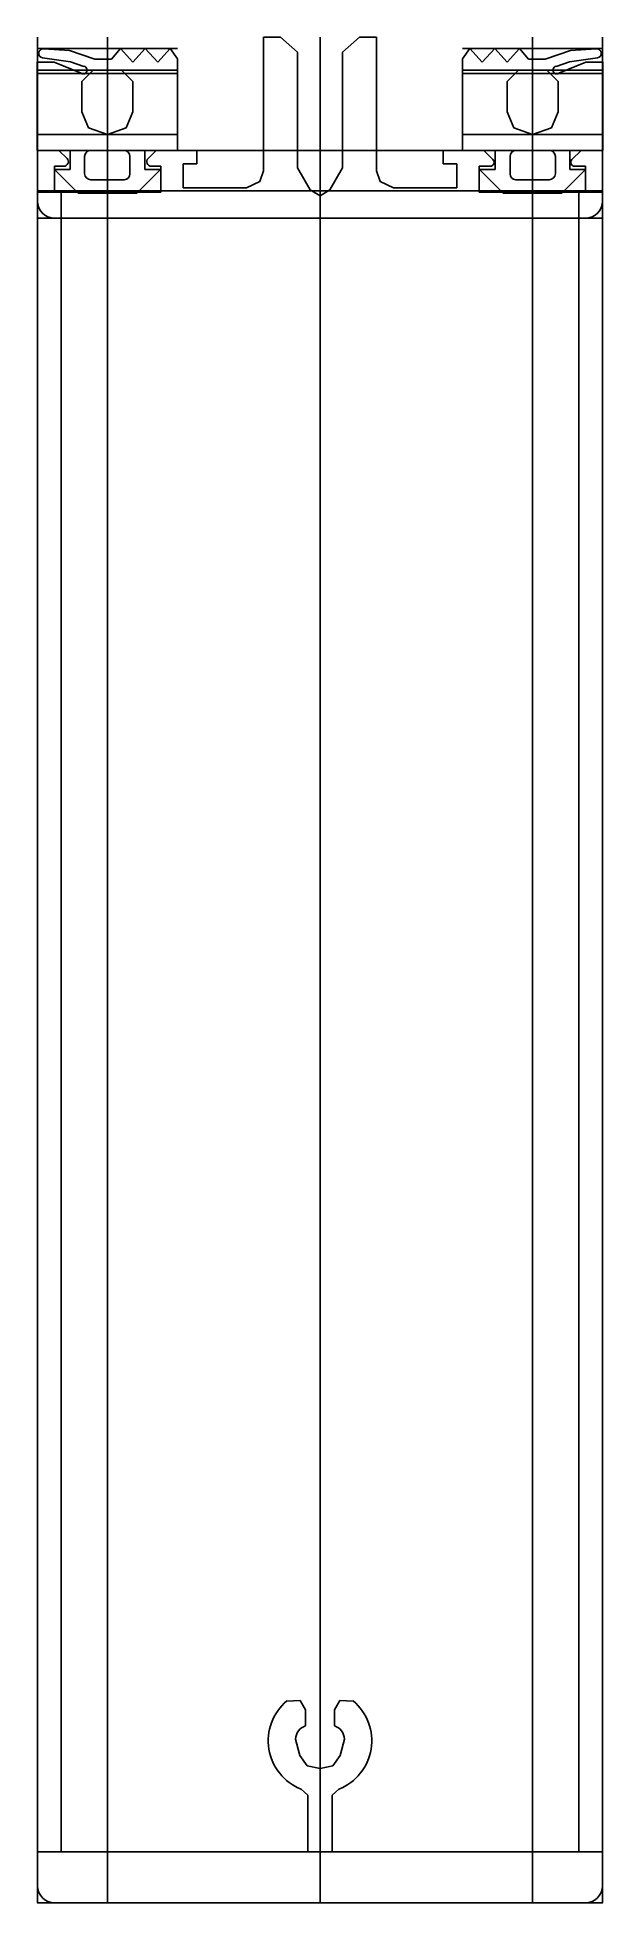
# Model space of a CAD drawing. Extents: x -25 to 25, y -149 to 16.
import ezdxf

# ---------------------------------------------------------------- set-up
doc = ezdxf.new("R2010")
doc.units = 0
doc.layers.get('0').update_dxf_attribs({"linetype": 'CONTINUOUS'})

msp = doc.modelspace()

# ---------------------------------------------------------------- linework, layer by layer
at = {"linetype": 'CONTINUOUS'}
for p, q in [((-25.02, 15), (-12.62, 15)), ((-12.62, 15), (-25.02, 15)), ((-25, -149), (-25, 16)), ((-22.18, 14.82), (-24.45, 14.99)), ((-18.82, 16), (-18.82, -149)), ((-18.82, 15), (-18.82, 2.2)), ((-18.82, 15), (-18.82, 12.79)), ((-18.8, 16), (-18.8, 0)), ((-17.67, 15), (-18.44, 14.06)), ((-16.56, 13.81), (-17.67, 15)), ((-15.46, 15), (-16.56, 13.81)), ((-14.34, 13.81), (-15.46, 15)), ((-13.26, 15), (-14.34, 13.81)), ((-12.62, 14.11), (-13.26, 15)), ((-3.5, 16), (-5, 16)), ((-5, 16), (-5, 4.2)), ((-5, 4.2), (-5, 16)), ((-5, 16), (-3.5, 16)), ((-2, 14.7), (-3.5, 16)), ((-3.5, 16), (-2, 14.7)), ((0, -149), (0, 16)), ((0, 0), (0, 16)), ((3.5, 16), (2, 14.7)), ((3.5, 16), (2, 14.7)), ((5, 16), (3.5, 16)), ((5, 16), (3.5, 16)), ((5, 4.2), (5, 16)), ((5, 4.2), (5, 16)), ((25.02, 15), (12.62, 15)), ((12.62, 15), (25.02, 15)), ((13.26, 15), (12.62, 14.11)), ((14.34, 13.81), (13.26, 15)), ((15.46, 15), (14.34, 13.81)), ((16.56, 13.81), (15.46, 15)), ((17.67, 15), (16.56, 13.81)), ((18.44, 14.06), (17.67, 15)), ((18.8, 0), (18.8, 16)), ((18.82, -149), (18.82, 16)), ((18.82, 15), (18.82, 2.2)), ((18.82, 15), (18.82, 12.79)), ((24.45, 14.99), (22.18, 14.82)), ((25, -149), (25, 16)), ((-23.53, 13.8), (-25.02, 13.8)), ((-25.02, 13.8), (-25.02, 12.79)), ((-24.57, 14.18), (-22.07, 13.82)), ((-21.14, 12.82), (-23.53, 13.8)), ((-19.93, 14.06), (-22.18, 14.82)), ((-22.07, 13.82), (-20.91, 13.43)), ((-18.44, 14.06), (-19.93, 14.06)), ((-12.62, 12.79), (-12.62, 14.11)), ((-2, 4.45), (-2, 14.7)), ((-2, 14.7), (-2, 4.45)), ((2, 14.7), (2, 4.45)), ((2, 14.7), (2, 4.45)), ((12.62, 14.11), (12.62, 12.79)), ((19.93, 14.06), (18.44, 14.06)), ((22.18, 14.82), (19.93, 14.06)), ((20.91, 13.43), (22.07, 13.82)), ((23.53, 13.8), (21.14, 12.82)), ((22.07, 13.82), (24.57, 14.18)), ((25.02, 13.8), (23.53, 13.8)), ((25.02, 12.79), (25.02, 13.8)), ((-12.62, 13.1), (-25.02, 13.1)), ((-12.62, 12.79), (-25.02, 12.79)), ((-12.62, 12.79), (-25.02, 12.79)), ((-25.02, 12.79), (-25.02, 6)), ((-12.62, 12.79), (-25.02, 12.79)), ((-25.02, 12.79), (-12.62, 12.79)), ((-20.07, 13.1), (-21.07, 12.1)), ((-21.07, 12.1), (-21.07, 9.4)), ((-17.57, 13.1), (-20.07, 13.1)), ((-16.57, 12.1), (-17.57, 13.1)), ((-16.57, 9.4), (-16.57, 12.1)), ((-12.62, 6), (-12.62, 12.79)), ((12.62, 13.1), (25.02, 13.1)), ((12.62, 12.79), (25.02, 12.79)), ((25.02, 12.79), (12.62, 12.79)), ((12.62, 12.79), (12.62, 6)), ((12.62, 12.79), (25.02, 12.79)), ((12.62, 12.79), (25.02, 12.79)), ((17.57, 13.1), (16.57, 12.1)), ((16.57, 12.1), (16.57, 9.4)), ((20.07, 13.1), (17.57, 13.1)), ((21.07, 12.1), (20.07, 13.1)), ((21.07, 9.4), (21.07, 12.1)), ((25.02, 6), (25.02, 12.79)), ((-21.07, 9.4), (-20.48, 7.99)), ((-17.16, 7.99), (-16.57, 9.4)), ((16.57, 9.4), (17.16, 7.99)), ((20.48, 7.99), (21.07, 9.4)), ((-12.62, 7.4), (-25.02, 7.4)), ((-20.48, 7.99), (-18.82, 7.4)), ((-18.82, 7.4), (-17.16, 7.99)), ((12.62, 7.4), (25.02, 7.4)), ((17.16, 7.99), (18.82, 7.4)), ((18.82, 7.4), (20.48, 7.99)), ((25.02, 6), (-25.02, 6)), ((-12.62, 6), (-25.02, 6)), ((-25.02, 6), (-22.11, 6)), ((25, 6), (-25, 6)), ((-23.1, 6), (-25, 6)), ((-25, 6), (-25, 1.5)), ((-25, 1.5), (-25, 6)), ((-25, 6), (-23.1, 6)), ((-14.11, 6), (-23.51, 6)), ((-22.38, 5.28), (-23.1, 6)), ((-23.1, 6), (-22.38, 5.28)), ((-22.11, 6), (-20.3, 6)), ((-20.3, 6), (-22.11, 6)), ((-22.11, 6), (-22.11, 4.3)), ((-20.83, 3.94), (-20.83, 5.47)), ((-20.3, 6), (-17.29, 6)), ((-18.82, 6), (-18.82, 2.2)), ((-15.51, 6), (-17.35, 6)), ((-17.29, 6), (-15.52, 6)), ((-16.83, 5.47), (-16.83, 3.91)), ((-15.52, 6), (-12.62, 6)), ((-15.51, 4.3), (-15.51, 6)), ((-14.5, 6), (-15.22, 5.28)), ((-15.22, 5.28), (-14.5, 6)), ((-10.9, 6), (-14.5, 6)), ((-14.5, 6), (-10.9, 6)), ((-10.9, 4.8), (-10.9, 6)), ((-10.9, 6), (-10.9, 4.8)), ((14.5, 6), (10.9, 6)), ((10.9, 6), (10.9, 4.8)), ((10.9, 6), (10.9, 4.8)), ((14.5, 6), (10.9, 6)), ((12.62, 6), (25.02, 6)), ((12.62, 6), (15.52, 6)), ((14.11, 6), (23.51, 6)), ((15.3, 5.2), (14.5, 6)), ((15.3, 5.2), (14.5, 6)), ((17.35, 6), (15.51, 6)), ((15.51, 6), (15.51, 4.3)), ((15.52, 6), (17.29, 6)), ((16.83, 3.91), (16.83, 5.47)), ((17.29, 6), (20.3, 6)), ((18.82, 6), (18.82, 2.2)), ((20.3, 6), (22.11, 6)), ((22.11, 6), (20.3, 6)), ((20.83, 5.47), (20.83, 3.94)), ((22.11, 6), (25.02, 6)), ((22.11, 4.3), (22.11, 6)), ((23.1, 6), (22.3, 5.2)), ((23.1, 6), (22.3, 5.2)), ((25, 6), (23.1, 6)), ((25, 6), (23.1, 6)), ((25, 1.5), (25, 6)), ((25, 1.5), (25, 6)), ((-22.11, 4.3), (-23.51, 4.3)), ((-23.51, 4.3), (-21.41, 2.2)), ((-23.5, 2.3), (-23.5, 4.6)), ((-23.5, 4.6), (-22.67, 4.6)), ((-22.67, 4.6), (-23.5, 4.6)), ((-23.5, 4.6), (-23.5, 2.3)), ((-17.33, 3.4), (-20.29, 3.4)), ((-16.21, 2.2), (-14.11, 4.3)), ((-14.11, 4.3), (-15.51, 4.3)), ((-14.93, 4.6), (-14.1, 4.6)), ((-14.1, 4.6), (-14.93, 4.6)), ((-14.1, 4.6), (-14.1, 2.3)), ((-14.1, 2.3), (-14.1, 4.6)), ((-12.1, 2.7), (-12.1, 4.8)), ((-12.1, 4.8), (-10.9, 4.8)), ((-10.9, 4.8), (-12.1, 4.8)), ((-12.1, 4.8), (-12.1, 2.7)), ((-5, 4.2), (-5.33, 3.26)), ((-5.33, 3.26), (-5, 4.2)), ((-0.87, 2.5), (-2, 4.45)), ((-2, 4.45), (-0.87, 2.5)), ((2, 4.45), (0.87, 2.5)), ((2, 4.45), (0.87, 2.5)), ((5.33, 3.26), (5, 4.2)), ((5.33, 3.26), (5, 4.2)), ((10.9, 4.8), (12.1, 4.8)), ((10.9, 4.8), (12.1, 4.8)), ((12.1, 4.8), (12.1, 2.7)), ((12.1, 4.8), (12.1, 2.7)), ((14.1, 2.3), (14.1, 4.6)), ((14.1, 4.6), (15.05, 4.6)), ((14.1, 4.6), (15.05, 4.6)), ((14.1, 2.3), (14.1, 4.6)), ((15.51, 4.3), (14.11, 4.3)), ((14.11, 4.3), (16.21, 2.2)), ((20.29, 3.4), (17.33, 3.4)), ((21.41, 2.2), (23.51, 4.3)), ((23.51, 4.3), (22.11, 4.3)), ((22.55, 4.6), (23.5, 4.6)), ((22.55, 4.6), (23.5, 4.6)), ((23.5, 4.6), (23.5, 2.3)), ((23.5, 4.6), (23.5, 2.3)), ((25, 2.41), (-25, 2.41)), ((-25, 2.3), (-25, -147.5)), ((-22.9, 2.3), (-25, 2.3)), ((-25, 2.3), (-25, -147.5)), ((-14.1, 2.3), (-23.5, 2.3)), ((-23.5, 2.3), (-14.1, 2.3)), ((-22.9, -144.5), (-22.9, 2.3)), ((-21.41, 2.2), (-16.21, 2.2)), ((-6.5, 2.7), (-12.1, 2.7)), ((-12.1, 2.7), (-6.5, 2.7)), ((-5.33, 3.26), (-6.5, 2.7)), ((-6.5, 2.7), (-5.33, 3.26)), ((0, 1.99), (-0.87, 2.5)), ((-0.87, 2.5), (0, 1.99)), ((0.87, 2.5), (0, 1.99)), ((0.87, 2.5), (0, 1.99)), ((6.5, 2.7), (5.33, 3.26)), ((6.5, 2.7), (5.33, 3.26)), ((12.1, 2.7), (6.5, 2.7)), ((12.1, 2.7), (6.5, 2.7)), ((23.5, 2.3), (14.1, 2.3)), ((23.5, 2.3), (14.1, 2.3)), ((16.21, 2.2), (21.41, 2.2)), ((25, 2.3), (22.9, 2.3)), ((22.9, 2.3), (22.9, -144.5)), ((25, -147.5), (25, 2.41)), ((25, -147.5), (25, 2.3)), ((-25.02, 0), (25.02, 0)), ((-25, 0), (25, 0)), ((-23.5, 0), (23.5, 0)), ((-23.5, 0), (23.5, 0)), ((-22.9, 0), (-22.9, -144.5)), ((25, -147.5), (25, -6.51)), ((-1.76, -131.13), (-2.94, -131.16)), ((-2.94, -131.16), (-1.76, -131.13)), ((-1.28, -131.95), (-1.76, -131.13)), ((-1.76, -131.13), (-1.28, -131.95)), ((-1.28, -133.35), (-1.28, -131.95)), ((-1.28, -131.95), (-1.28, -133.35)), ((0, -144.5), (0, -131.13)), ((1.76, -131.13), (1.28, -131.95)), ((1.76, -131.13), (1.28, -131.95)), ((1.28, -131.95), (1.28, -133.35)), ((1.28, -131.95), (1.28, -133.35)), ((2.94, -131.16), (1.76, -131.13)), ((2.94, -131.16), (1.76, -131.13)), ((-1.78, -135.98), (-2.17, -134.53)), ((-2.17, -134.53), (-1.78, -135.98)), ((2.17, -134.53), (1.78, -135.98)), ((2.17, -134.53), (1.78, -135.98)), ((-1.13, -136.89), (-1.78, -135.98)), ((-1.78, -135.98), (-1.13, -136.89)), ((0, -137.13), (-1.13, -136.89)), ((-1.13, -136.89), (0, -137.13)), ((1.13, -136.89), (0, -137.13)), ((1.13, -136.89), (0, -137.13)), ((1.78, -135.98), (1.13, -136.89)), ((1.78, -135.98), (1.13, -136.89)), ((-1.68, -138.95), (-1.08, -139.5)), ((-1.08, -139.5), (-1.68, -138.95)), ((-1.08, -139.5), (-1.08, -144.5)), ((-1.08, -144.5), (-1.08, -139.5)), ((1.08, -139.5), (1.68, -138.95)), ((1.68, -138.95), (1.08, -139.5)), ((1.08, -144.5), (1.08, -139.5)), ((1.08, -139.5), (1.08, -144.5)), ((25.02, -144.5), (-25.02, -144.5)), ((22.9, -144.5), (-22.9, -144.5)), ((-22.9, -144.5), (22.9, -144.5)), ((-4.59, -144.5), (4.59, -144.5)), ((-1.08, -144.5), (1.08, -144.5)), ((-1.08, -144.5), (1.08, -144.5)), ((25.02, -149), (-25.02, -149)), ((-23.5, -149), (23.5, -149)), ((-23.5, -149), (23.5, -149)), ((-23.5, -149), (23.5, -149))]:
    msp.add_line(p, q, dxfattribs=at)
for centre, radius, start, end in [((-24.49, 14.58), 0.41, 84.6202, 258.5259), ((24.49, 14.58), 0.41, 281.4741, 95.3798), ((-20.95, 13.1), 0.336, 235.3266, 83.3556), ((20.95, 13.1), 0.336, 96.6444, 304.6734), ((-22.67, 5), 0.4, 269.3746, 44.4318), ((-22.67, 5), 0.4, 269.3746, 44.4318), ((-20.3, 5.47), 0.53, 90, 180), ((-17.36, 5.47), 0.53, 359.9898, 88.9189), ((-14.93, 5), 0.4, 135.5682, 270.6254), ((-14.93, 5), 0.4, 135.5682, 270.6254), ((15.06, 4.95), 0.35, 269.1669, 45.5933), ((15.06, 4.95), 0.35, 269.1669, 45.5933), ((17.36, 5.47), 0.53, 91.0811, 180.0102), ((20.3, 5.47), 0.53, 0, 90), ((22.54, 4.95), 0.35, 134.4067, 270.8331), ((22.54, 4.95), 0.35, 134.4067, 270.8331), ((-20.29, 3.94), 0.54, 180, 270), ((-17.34, 3.91), 0.51, 271.1235, 0.011), ((17.34, 3.91), 0.51, 179.989, 268.8765), ((20.29, 3.94), 0.54, 270, 0), ((-23.5, 1.5), 1.5, 180, 270), ((-23.5, 1.5), 1.5, 180, 270), ((23.5, 1.5), 1.5, 270, 0), ((23.5, 1.5), 1.5, 270, 0), ((0.01, -134.68), 4.59, 129.9147, 248.4609), ((0.01, -134.68), 4.59, 129.9147, 248.4609), ((-0.01, -134.68), 4.59, 291.5391, 50.0853), ((-0.01, -134.68), 4.59, 291.5391, 50.0853), ((-0.88, -134.58), 1.29, 108.0244, 177.9257), ((-0.88, -134.58), 1.29, 108.0244, 177.9257), ((0.88, -134.58), 1.29, 2.0743, 71.9756), ((0.88, -134.58), 1.29, 2.0743, 71.9756), ((-23.5, -147.5), 1.5, 180, 270), ((-23.5, -147.5), 1.5, 180, 270), ((-23.5, -147.5), 1.5, 180, 270), ((23.5, -147.5), 1.5, 270, 0), ((23.5, -147.5), 1.5, 270, 0), ((23.5, -147.5), 1.5, 270, 0)]:
    msp.add_arc(centre, radius, start, end, dxfattribs=at)

doc.saveas('drawing.dxf')
